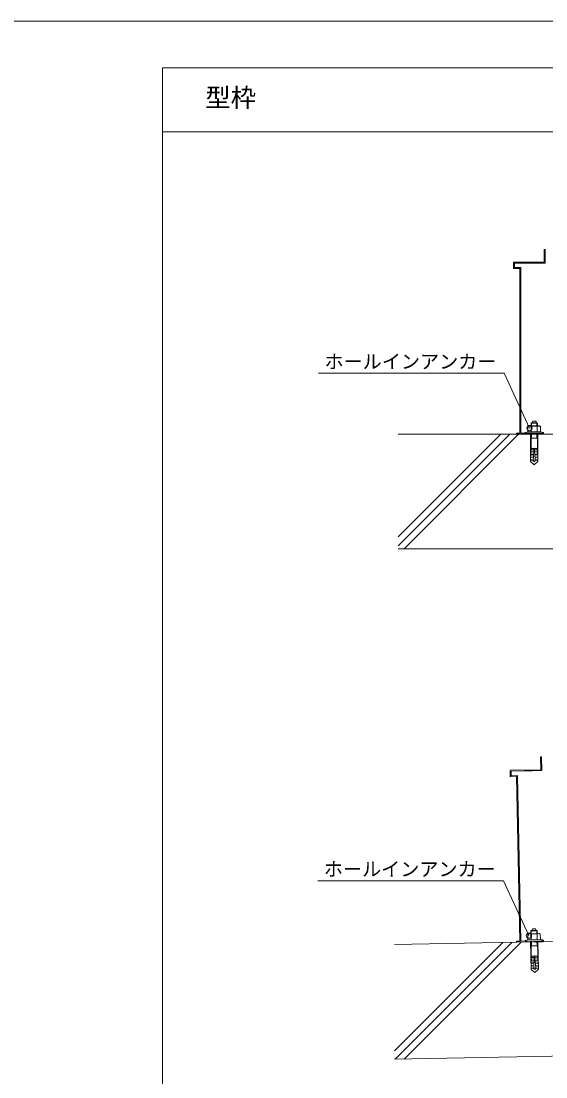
# Model space of a CAD drawing. Units: millimetres, scale not verified. Extents: x -2125 to 1875, y -1406 to 1354.
# Drawn here: x -213 to 611, y -303 to 1354 of the extents above; entities that cross this region are included whole.
import ezdxf
from ezdxf.enums import TextEntityAlignment as Align

# ---------------------------------------------------------------- set-up
doc = ezdxf.new("R2010")
doc.units = ezdxf.units.MM
doc.header["$LTSCALE"] = 10
doc.linetypes.add('DASHED2', pattern=[3, 2, -1])
doc.layers.add('0-0', color=7, linetype='Continuous', lineweight=9)
doc.layers.add('1-0', color=4, linetype='Continuous', lineweight=9)
doc.styles.add('ＭＳ ゴシック', font='')
doc.styles.get('ＭＳ ゴシック').set_extended_font_data('MS Gothic')

msp = doc.modelspace()

# ---------------------------------------------------------------- linework, layer by layer
at = {"layer": '0-0'}
for p, q in [((610.54, 974.49), (610.54, 995.99)), ((560.54, 975.99), (560.54, 965.99)), ((560.54, 975.99), (609.04, 975.99)), ((560.54, 965.99), (570.54, 965.99)), ((562.04, 974.49), (562.04, 967.49)), ((562.04, 974.49), (583.54, 974.49)), ((562.04, 967.49), (572.04, 967.49)), ((570.54, 965.99), (570.54, 707.49)), ((572.04, 967.49), (572.04, 707.49)), ((583.54, 975.99), (583.54, 974.49)), ((583.54, 974.49), (595.54, 974.49)), ((595.54, 975.99), (595.54, 974.49)), ((595.54, 974.49), (610.54, 974.49)), ((583.32, 717.96), (583.32, 709.49)), ((588.14, 723.24), (588.81, 723.91)), ((588.14, 718.87), (588.14, 723.24)), ((598.14, 723.24), (588.14, 723.24)), ((588.23, 717.96), (588.23, 709.49)), ((588.81, 718.87), (588.81, 723.91)), ((597.46, 723.91), (588.81, 723.91)), ((590.22, 725.58), (591.05, 726.41)), ((590.22, 723.91), (590.22, 725.58)), ((595.22, 726.41), (591.05, 726.41)), ((596.05, 725.58), (595.22, 726.41)), ((596.05, 723.91), (596.05, 725.58)), ((597.46, 718.87), (597.46, 723.91)), ((597.46, 723.91), (598.14, 723.24)), ((598.04, 717.96), (598.04, 709.49)), ((598.14, 718.87), (598.14, 723.24)), ((602.95, 717.96), (601.39, 718.87)), ((602.95, 717.96), (602.95, 709.49)), ((540.67, 705.99), (379.58, 544.9)), ((554.69, 705.99), (379.58, 530.88)), ((1370.9, 705.99), (379.58, 705.99)), ((568.71, 705.99), (388.71, 525.99)), ((565.54, 707.49), (570.54, 707.49)), ((572.04, 707.49), (587.14, 707.49)), ((582.64, 709.49), (578.77, 708.49)), ((578.77, 708.49), (578.77, 707.49)), ((582.64, 707.49), (578.77, 707.49)), ((582.64, 707.49), (578.77, 707.49)), ((582.64, 709.49), (603.64, 709.49)), ((582.64, 707.49), (603.64, 707.49)), ((587.14, 707.49), (587.14, 705.99)), ((587.39, 705.96), (587.39, 662.96)), ((588.14, 683.61), (588.14, 707.49)), ((588.81, 706.91), (588.81, 707.49)), ((597.46, 699.59), (588.81, 699.59)), ((597.46, 706.91), (597.46, 707.49)), ((597.46, 699.59), (597.46, 706.91)), ((597.46, 699.59), (598.14, 698.91)), ((598.14, 683.61), (598.14, 707.49)), ((598.89, 705.96), (598.89, 662.96)), ((599.14, 707.49), (599.14, 705.99)), ((603.64, 709.49), (607.5, 708.49)), ((603.64, 707.49), (607.5, 707.49)), ((603.64, 707.49), (607.5, 707.49)), ((607.14, 707.49), (607.14, 705.99)), ((607.5, 708.49), (607.5, 707.49)), ((588.06, 681.62), (587.93, 679.18)), ((588.37, 681.91), (588.06, 681.62)), ((592.79, 681.41), (588.06, 681.62)), ((588.14, 683.61), (592.88, 683.61)), ((588.42, 683.31), (588.15, 683.61)), ((588.37, 681.91), (588.42, 683.31)), ((592.66, 678.9), (592.79, 681.41)), ((592.79, 681.41), (592.89, 683.91)), ((593.39, 683.91), (592.89, 683.91)), ((593.48, 681.41), (593.39, 683.91)), ((598.14, 683.61), (593.4, 683.61)), ((593.48, 681.41), (598.22, 681.62)), ((593.61, 678.9), (593.48, 681.41)), ((597.85, 683.31), (598.13, 683.61)), ((597.9, 681.91), (597.85, 683.31)), ((597.9, 681.91), (598.21, 681.62)), ((598.22, 681.62), (598.34, 679.18)), ((587.67, 672.14), (587.39, 671.9)), ((592.05, 671.39), (587.39, 671.86)), ((591.78, 668.89), (587.39, 669.4)), ((591.48, 666.4), (587.39, 666.93)), ((591.14, 663.91), (587.39, 664.45)), ((587.77, 676.74), (587.57, 674.3)), ((592.29, 673.89), (587.57, 674.3)), ((587.84, 673.98), (587.57, 674.3)), ((587.67, 672.14), (587.84, 673.98)), ((588.09, 677.02), (587.77, 676.74)), ((592.49, 676.39), (587.77, 676.74)), ((592.66, 678.9), (587.93, 679.18)), ((588.21, 678.86), (587.93, 679.18)), ((588.09, 677.02), (588.21, 678.86)), ((591.14, 663.91), (591.48, 666.4)), ((591.48, 666.4), (591.78, 668.89)), ((591.78, 668.89), (592.05, 671.39)), ((592.05, 671.39), (592.29, 673.89)), ((592.29, 673.89), (592.49, 676.39)), ((592.49, 676.39), (592.66, 678.9)), ((593.61, 678.9), (598.34, 679.18)), ((593.78, 676.39), (598.51, 676.74)), ((593.98, 673.89), (598.7, 674.3)), ((594.22, 671.39), (598.89, 671.86)), ((594.49, 668.89), (594.22, 671.39)), ((594.49, 668.89), (598.89, 669.4)), ((594.8, 666.4), (594.49, 668.89)), ((594.8, 666.4), (598.89, 666.93)), ((595.14, 663.91), (594.8, 666.4)), ((595.14, 663.91), (598.89, 664.45)), ((598.06, 678.86), (598.34, 679.18)), ((598.19, 677.02), (598.06, 678.86)), ((598.19, 677.02), (598.5, 676.74)), ((598.43, 673.98), (598.7, 674.3)), ((598.61, 672.14), (598.43, 673.98)), ((598.51, 676.74), (598.7, 674.3)), ((598.61, 672.14), (598.89, 671.9)), ((587.39, 662.96), (593.14, 657.65)), ((598.89, 662.96), (593.14, 657.65)), ((1370.9, 525.99), (379.58, 525.99)), ((605.21, 177.75), (604.78, 199.25)), ((555.19, 178.25), (603.68, 179.22)), ((555.19, 178.25), (555.39, 168.25)), ((555.39, 168.25), (565.39, 168.45)), ((556.72, 176.78), (578.22, 177.21)), ((556.72, 176.78), (556.86, 169.78)), ((556.86, 169.78), (566.86, 169.98)), ((565.39, 168.45), (570.56, -90)), ((566.86, 169.98), (572.06, -89.97)), ((578.19, 178.71), (578.22, 177.21)), ((578.22, 177.21), (590.22, 177.45)), ((590.19, 178.95), (590.22, 177.45)), ((590.22, 177.45), (605.21, 177.75)), ((373.73, -95.43), (1365.04, -75.61)), ((583.13, -79.27), (583.3, -87.74)), ((587.84, -73.9), (588.5, -73.21)), ((597.84, -73.7), (587.84, -73.9)), ((587.93, -78.27), (587.84, -73.9)), ((588.04, -79.17), (588.21, -87.64)), ((597.15, -73.03), (588.5, -73.21)), ((588.61, -78.25), (588.5, -73.21)), ((589.88, -71.51), (590.69, -70.66)), ((589.91, -73.18), (589.88, -71.51)), ((594.86, -70.58), (590.69, -70.66)), ((595.71, -71.4), (594.86, -70.58)), ((595.74, -73.06), (595.71, -71.4)), ((597.25, -78.08), (597.15, -73.03)), ((597.15, -73.03), (597.84, -73.7)), ((597.93, -78.07), (597.84, -73.7)), ((597.85, -78.97), (598.02, -87.45)), ((602.76, -78.88), (601.18, -78)), ((602.76, -78.88), (602.93, -87.35)), ((544.05, -92.03), (373.73, -262.35)), ((558.35, -91.74), (374.68, -275.41)), ((572.66, -91.45), (388.99, -275.13)), ((565.56, -90.1), (570.56, -90)), ((565.56, -90.1), (565.59, -91.6)), ((565.59, -91.6), (607.18, -90.76)), ((582.62, -87.75), (578.77, -88.83)), ((578.77, -88.83), (578.79, -89.83)), ((582.66, -89.75), (578.79, -89.83)), ((582.66, -89.75), (578.79, -89.83)), ((582.62, -87.75), (603.61, -87.33)), ((582.66, -89.75), (603.65, -89.33)), ((587.16, -89.66), (587.19, -91.16)), ((587.44, -91.19), (588.3, -134.18)), ((588.63, -113.51), (588.16, -89.64)), ((588.84, -90.2), (588.83, -89.63)), ((597.64, -97.35), (588.99, -97.53)), ((597.49, -90.03), (597.48, -89.46)), ((597.64, -97.35), (597.49, -90.03)), ((597.64, -97.35), (598.33, -98.02)), ((598.63, -113.31), (598.15, -89.44)), ((598.93, -90.96), (599.79, -133.95)), ((599.15, -89.42), (599.18, -90.92)), ((603.61, -87.33), (607.49, -88.26)), ((603.65, -89.33), (607.51, -89.26)), ((603.65, -89.33), (607.51, -89.26)), ((607.15, -89.26), (607.18, -90.76)), ((607.49, -88.26), (607.51, -89.26)), ((588.59, -115.51), (588.51, -117.95)), ((593.33, -115.63), (588.59, -115.51)), ((588.9, -115.22), (588.6, -115.51)), ((588.63, -113.51), (593.37, -113.42)), ((588.93, -113.81), (588.64, -113.51)), ((588.9, -115.22), (588.93, -113.81)), ((593.25, -118.14), (593.33, -115.63)), ((593.33, -115.63), (593.38, -113.12)), ((593.88, -113.11), (593.38, -113.12)), ((594.02, -115.61), (593.88, -113.11)), ((598.63, -113.31), (593.89, -113.41)), ((594.02, -115.61), (598.75, -115.31)), ((594.2, -118.12), (594.02, -115.61)), ((598.35, -113.62), (598.62, -113.31)), ((598.43, -115.03), (598.35, -113.62)), ((598.43, -115.03), (598.75, -115.31)), ((598.75, -115.31), (598.93, -117.74)), ((588.39, -125), (588.12, -125.24)), ((592.79, -125.66), (588.12, -125.28)), ((592.57, -128.16), (588.17, -127.74)), ((592.32, -130.66), (588.22, -130.21)), ((588.4, -120.39), (588.25, -122.83)), ((592.98, -123.15), (588.25, -122.83)), ((588.53, -123.15), (588.26, -122.83)), ((588.39, -125), (588.53, -123.15)), ((588.72, -120.11), (588.4, -120.39)), ((593.13, -120.65), (588.4, -120.39)), ((593.25, -118.14), (588.51, -117.95)), ((588.8, -118.26), (588.52, -117.95)), ((588.72, -120.11), (588.8, -118.26)), ((592.03, -133.15), (592.32, -130.66)), ((592.32, -130.66), (592.57, -128.16)), ((592.57, -128.16), (592.79, -125.66)), ((592.79, -125.66), (592.98, -123.15)), ((592.98, -123.15), (593.13, -120.65)), ((593.13, -120.65), (593.25, -118.14)), ((594.2, -118.12), (598.93, -117.74)), ((594.42, -120.62), (599.14, -120.18)), ((594.67, -123.12), (599.38, -122.61)), ((594.96, -125.61), (599.62, -125.05)), ((595.28, -128.1), (594.96, -125.61)), ((595.28, -128.1), (599.67, -127.51)), ((595.64, -130.59), (595.28, -128.1)), ((595.64, -130.59), (599.71, -129.98)), ((596.03, -133.07), (595.64, -130.59)), ((596.03, -133.07), (599.76, -132.45)), ((598.65, -118.07), (598.93, -117.74)), ((598.81, -119.91), (598.65, -118.07)), ((598.81, -119.91), (599.14, -120.18)), ((599.12, -122.94), (599.38, -122.61)), ((599.33, -124.78), (599.12, -122.94)), ((599.14, -120.18), (599.38, -122.61)), ((599.33, -124.78), (599.62, -125.01)), ((592.03, -133.15), (588.27, -132.68)), ((588.3, -134.18), (594.15, -139.38)), ((599.79, -133.95), (594.15, -139.38)), ((373.73, -275.43), (1365.04, -255.61))]:
    msp.add_line(p, q, dxfattribs=at)
at = {"layer": '0-0', "linetype": 'DASHED2'}
for p, q in [((587.14, 707.49), (587.14, 705.99)), ((587.14, 707.49), (587.14, 705.99)), ((599.14, 707.49), (599.14, 705.99)), ((599.14, 707.49), (599.14, 705.99)), ((587.16, -89.66), (587.19, -91.16)), ((587.16, -89.66), (587.19, -91.16)), ((599.15, -89.42), (599.18, -90.92)), ((599.15, -89.42), (599.18, -90.92))]:
    msp.add_line(p, q, dxfattribs=at)
at = {"layer": '0-0'}
for points in [[(1874.57, -1405.51), (1874.57, 1354.49), (-2125.43, 1354.49), (-2125.43, -1405.51)], [(609.04, 975.99), (609.04, 995.99), (610.54, 995.99)], [(254.16, 801.53), (545.95, 801.53), (585.81, 715.54)], [(583.32, 717.96), (584.89, 718.87), (601.39, 718.87)], [(565.54, 707.49), (565.54, 705.99), (587.14, 705.99)], [(588.14, 698.91), (588.81, 699.59), (588.81, 706.91)], [(594.22, 671.39), (593.98, 673.89), (593.78, 676.39), (593.61, 678.9)], [(603.68, 179.22), (603.28, 199.22), (604.78, 199.25)], [(253.16, 4.69), (544.95, 4.69), (584.8, -81.3)], [(583.13, -79.27), (584.68, -78.33), (601.18, -78)], [(572.06, -89.97), (607.15, -89.26), (607.18, -90.76)], [(588.33, -98.22), (588.99, -97.53), (588.84, -90.2)], [(594.96, -125.61), (594.67, -123.12), (594.42, -120.62), (594.2, -118.12)]]:
    msp.add_lwpolyline(points, dxfattribs=at)
for centre in [(585.81, 715.54), (584.8, -81.3)]:
    msp.add_circle(centre, 4.17, dxfattribs=at)
for centre, radius, start, end in [((585.77, 714.48), 4.26, 54.793, 125.207), ((593.14, 702.88), 15.86, 71.971, 108.029), ((600.5, 714.48), 4.26, 54.793, 125.207), ((604.67, 668.64), 13.3, 188.441, 205.72), ((581.6, 668.64), 13.3, 334.28, 351.559), ((593.14, 663.08), 0.5, 205.72, 334.28), ((585.66, -82.7), 4.26, 55.93876, 126.35276), ((593.25, -94.15), 15.86, 73.11676, 109.17476), ((600.37, -82.4), 4.26, 55.93876, 126.35276), ((605.47, -128.16), 13.3, 189.58676, 206.86576), ((582.4, -128.62), 13.3, 335.42576, 352.70476), ((594.04, -133.94), 0.5, 206.86576, 335.42576)]:
    msp.add_arc(centre, radius, start, end, dxfattribs=at)
at = {"layer": '1-0'}
for p, q in [((9.47, 1281.38), (1754.79, 1281.38)), ((9.47, 1180.5), (9.47, -1173.5))]:
    msp.add_line(p, q, dxfattribs=at)
msp.add_lwpolyline([(9.47, 1281.38), (9.47, 1180.5), (1754.79, 1180.5)], dxfattribs=at)

# ---------------------------------------------------------------- texts
at = {"layer": '0-0', "style": 'ＭＳ ゴシック'}
for s, height, p in [('型枠', 29.33, (76.45, 1210.94)), ('ホールインアンカー', 21.99, (263.83, 802.41)), ('ホールインアンカー', 21.99, (262.83, 5.57))]:
    msp.add_text(s, height=height, dxfattribs=at).set_placement(p, align=Align.BOTTOM_LEFT)

doc.saveas('drawing.dxf')
